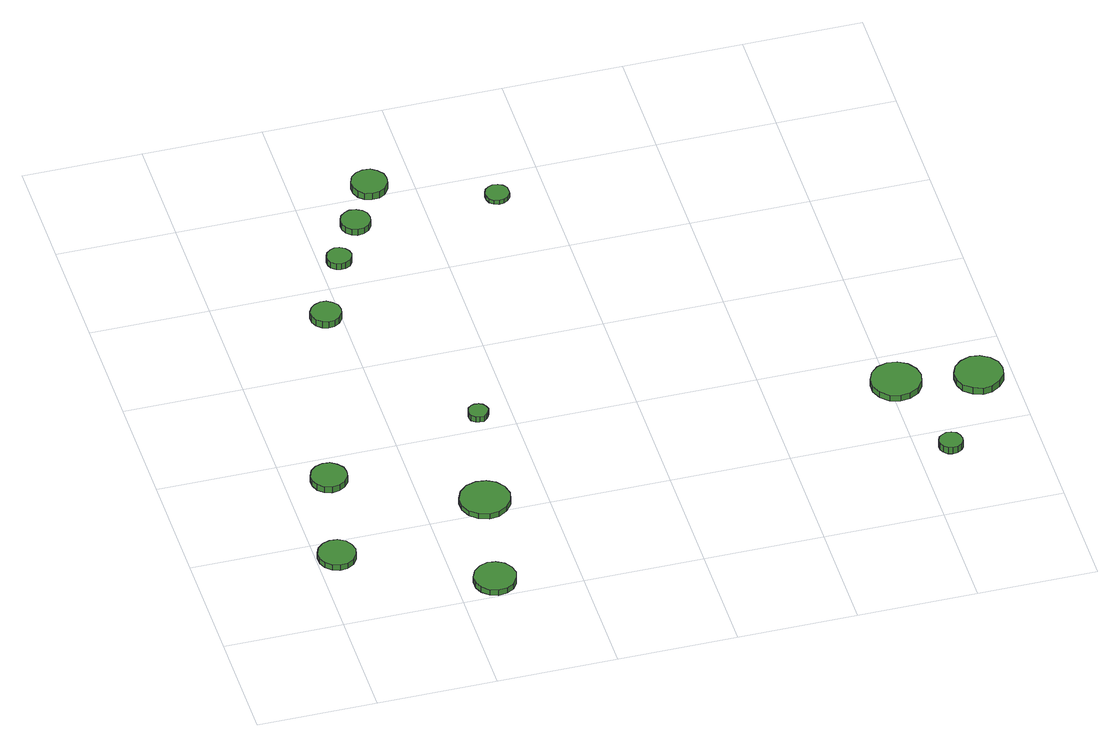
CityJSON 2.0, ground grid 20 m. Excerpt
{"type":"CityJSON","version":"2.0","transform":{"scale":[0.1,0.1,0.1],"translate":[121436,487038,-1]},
"CityObjects":{
"tree1":{"type":"SolitaryVegetationObject","attributes":{"function":"something"},"geometry":[{"type":"MultiSurface","lod":"1","boundaries":[[[0,1,2,3,4,5,6,7,8,9,10,11,12,13,14]],[[15,16,17,18,19,20,21,22,23,24,25,26,27,28,29]],[[0,29,28,1]],[[1,28,27,2]],[[2,27,26,3]],[[3,26,25,4]],[[4,25,24,5]],[[5,24,23,6]],[[6,23,22,7]],[[7,22,21,8]],[[8,21,20,9]],[[9,20,19,10]],[[10,19,18,11]],[[11,18,17,12]],[[12,17,16,13]],[[13,16,15,14]],[[14,15,29,0]]]}]},
"tree2":{"type":"SolitaryVegetationObject","attributes":{"function":"something"},"geometry":[{"type":"MultiSurface","lod":"1","boundaries":[[[30,31,32,33,34,35,36,37,38,39,40,41,42,43,44]],[[45,46,47,48,49,50,51,52,53,54,55,56,57,58,59]],[[30,59,58,31]],[[31,58,57,32]],[[32,57,56,33]],[[33,56,55,34]],[[34,55,54,35]],[[35,54,53,36]],[[36,53,52,37]],[[37,52,51,38]],[[38,51,50,39]],[[39,50,49,40]],[[40,49,48,41]],[[41,48,47,42]],[[42,47,46,43]],[[43,46,45,44]],[[44,45,59,30]]]}]},
"tree3":{"type":"SolitaryVegetationObject","attributes":{"function":"something"},"geometry":[{"type":"MultiSurface","lod":"1","boundaries":[[[60,61,62,63,64,65,66,67,68,69,70,71,72,73,74]],[[75,76,77,78,79,80,81,82,83,84,85,86,87,88,89]],[[60,89,88,61]],[[61,88,87,62]],[[62,87,86,63]],[[63,86,85,64]],[[64,85,84,65]],[[65,84,83,66]],[[66,83,82,67]],[[67,82,81,68]],[[68,81,80,69]],[[69,80,79,70]],[[70,79,78,71]],[[71,78,77,72]],[[72,77,76,73]],[[73,76,75,74]],[[74,75,89,60]]]}]},
"tree4":{"type":"SolitaryVegetationObject","attributes":{"function":"something"},"geometry":[{"type":"MultiSurface","lod":"1","boundaries":[[[90,91,92,93,94,95,96,97,98,99,100,101,102,103,104]],[[105,106,107,108,109,110,111,112,113,114,115,116,117,118,119]],[[90,119,118,91]],[[91,118,117,92]],[[92,117,116,93]],[[93,116,115,94]],[[94,115,114,95]],[[95,114,113,96]],[[96,113,112,97]],[[97,112,111,98]],[[98,111,110,99]],[[99,110,109,100]],[[100,109,108,101]],[[101,108,107,102]],[[102,107,106,103]],[[103,106,105,104]],[[104,105,119,90]]]}]},
"tree5":{"type":"SolitaryVegetationObject","attributes":{"function":"something"},"geometry":[{"type":"MultiSurface","lod":"1","boundaries":[[[120,121,122,123,124,125,126,127,128,129,130,131,132,133,134]],[[135,136,137,138,139,140,141,142,143,144,145,146,147,148,149]],[[120,149,148,121]],[[121,148,147,122]],[[122,147,146,123]],[[123,146,145,124]],[[124,145,144,125]],[[125,144,143,126]],[[126,143,142,127]],[[127,142,141,128]],[[128,141,140,129]],[[129,140,139,130]],[[130,139,138,131]],[[131,138,137,132]],[[132,137,136,133]],[[133,136,135,134]],[[134,135,149,120]]]}]},
"tree6":{"type":"SolitaryVegetationObject","attributes":{"function":"something"},"geometry":[{"type":"MultiSurface","lod":"1","boundaries":[[[150,151,152,153,154,155,156,157,158,159,160,161,162,163,164]],[[165,166,167,168,169,170,171,172,173,174,175,176,177,178,179]],[[150,179,178,151]],[[151,178,177,152]],[[152,177,176,153]],[[153,176,175,154]],[[154,175,174,155]],[[155,174,173,156]],[[156,173,172,157]],[[157,172,171,158]],[[158,171,170,159]],[[159,170,169,160]],[[160,169,168,161]],[[161,168,167,162]],[[162,167,166,163]],[[163,166,165,164]],[[164,165,179,150]]]}]},
"tree7":{"type":"SolitaryVegetationObject","attributes":{"function":"something"},"geometry":[{"type":"MultiSurface","lod":"1","boundaries":[[[180,181,182,183,184,185,186,187,188,189,190,191,192,193,194]],[[195,196,197,198,199,200,201,202,203,204,205,206,207,208,209]],[[180,209,208,181]],[[181,208,207,182]],[[182,207,206,183]],[[183,206,205,184]],[[184,205,204,185]],[[185,204,203,186]],[[186,203,202,187]],[[187,202,201,188]],[[188,201,200,189]],[[189,200,199,190]],[[190,199,198,191]],[[191,198,197,192]],[[192,197,196,193]],[[193,196,195,194]],[[194,195,209,180]]]}]},
"tree8":{"type":"SolitaryVegetationObject","attributes":{"function":"something"},"geometry":[{"type":"MultiSurface","lod":"1","boundaries":[[[210,211,212,213,214,215,216,217,218,219,220,221,222,223,224]],[[225,226,227,228,229,230,231,232,233,234,235,236,237,238,239]],[[210,239,238,211]],[[211,238,237,212]],[[212,237,236,213]],[[213,236,235,214]],[[214,235,234,215]],[[215,234,233,216]],[[216,233,232,217]],[[217,232,231,218]],[[218,231,230,219]],[[219,230,229,220]],[[220,229,228,221]],[[221,228,227,222]],[[222,227,226,223]],[[223,226,225,224]],[[224,225,239,210]]]}]},
"tree9":{"type":"SolitaryVegetationObject","attributes":{"function":"something"},"geometry":[{"type":"MultiSurface","lod":"1","boundaries":[[[240,241,242,243,244,245,246,247,248,249,250,251,252,253,254]],[[255,256,257,258,259,260,261,262,263,264,265,266,267,268,269]],[[240,269,268,241]],[[241,268,267,242]],[[242,267,266,243]],[[243,266,265,244]],[[244,265,264,245]],[[245,264,263,246]],[[246,263,262,247]],[[247,262,261,248]],[[248,261,260,249]],[[249,260,259,250]],[[250,259,258,251]],[[251,258,257,252]],[[252,257,256,253]],[[253,256,255,254]],[[254,255,269,240]]]}]},
"tree10":{"type":"SolitaryVegetationObject","attributes":{"function":"something"},"geometry":[{"type":"MultiSurface","lod":"1","boundaries":[[[270,271,272,273,274,275,276,277,278,279,280,281,282,283,284]],[[285,286,287,288,289,290,291,292,293,294,295,296,297,298,299]],[[270,299,298,271]],[[271,298,297,272]],[[272,297,296,273]],[[273,296,295,274]],[[274,295,294,275]],[[275,294,293,276]],[[276,293,292,277]],[[277,292,291,278]],[[278,291,290,279]],[[279,290,289,280]],[[280,289,288,281]],[[281,288,287,282]],[[282,287,286,283]],[[283,286,285,284]],[[284,285,299,270]]]}]},
"tree11":{"type":"SolitaryVegetationObject","attributes":{"function":"something"},"geometry":[{"type":"MultiSurface","lod":"1","boundaries":[[[300,301,302,303,304,305,306,307,308,309,310,311,312,313,314]],[[315,316,317,318,319,320,321,322,323,324,325,326,327,328,329]],[[300,329,328,301]],[[301,328,327,302]],[[302,327,326,303]],[[303,326,325,304]],[[304,325,324,305]],[[305,324,323,306]],[[306,323,322,307]],[[307,322,321,308]],[[308,321,320,309]],[[309,320,319,310]],[[310,319,318,311]],[[311,318,317,312]],[[312,317,316,313]],[[313,316,315,314]],[[314,315,329,300]]]}]},
"tree12":{"type":"SolitaryVegetationObject","attributes":{"function":"something"},"geometry":[{"type":"MultiSurface","lod":"1","boundaries":[[[330,331,332,333,334,335,336,337,338,339,340,341,342,343,344]],[[345,346,347,348,349,350,351,352,353,354,355,356,357,358,359]],[[330,359,358,331]],[[331,358,357,332]],[[332,357,356,333]],[[333,356,355,334]],[[334,355,354,335]],[[335,354,353,336]],[[336,353,352,337]],[[337,352,351,338]],[[338,351,350,339]],[[339,350,349,340]],[[340,349,348,341]],[[341,348,347,342]],[[342,347,346,343]],[[343,346,345,344]],[[344,345,359,330]]]}]},
"tree13":{"type":"SolitaryVegetationObject","attributes":{"function":"something"},"geometry":[{"type":"MultiSurface","lod":"1","boundaries":[[[360,361,362,363,364,365,366,367,368,369,370,371,372,373,374]],[[375,376,377,378,379,380,381,382,383,384,385,386,387,388,389]],[[360,389,388,361]],[[361,388,387,362]],[[362,387,386,363]],[[363,386,385,364]],[[364,385,384,365]],[[365,384,383,366]],[[366,383,382,367]],[[367,382,381,368]],[[368,381,380,369]],[[369,380,379,370]],[[370,379,378,371]],[[371,378,377,372]],[[372,377,376,373]],[[373,376,375,374]],[[374,375,389,360]]]}]}
},
"vertices":[
[65,162,17],[62,174,17],[55,185,17],[43,192,17],[30,193,17],[18,189,17],[8,180,17],[3,168,17],[3,155,17],[8,143,17],[18,134,17],[30,130,17],[43,131,17],[55,138,17],[62,149,17],[62,149,6],[55,138,6],[43,131,6],[30,130,6],[18,134,6],[8,143,6],[3,155,6],[3,168,6],[8,180,6],[18,189,6],[30,193,6],[43,192,6],[55,185,6],[62,174,6],[65,162,6],
[102,347,18],[100,359,18],[92,369,18],[82,376,18],[69,377,18],[57,373,18],[48,365,18],[43,353,18],[43,341,18],[48,329,18],[57,321,18],[69,317,18],[82,319,18],[92,325,18],[100,335,18],[100,335,6],[92,325,6],[82,319,6],[69,317,6],[57,321,6],[48,329,6],[43,341,6],[43,353,6],[48,365,6],[57,373,6],[69,377,6],[82,376,6],[92,369,6],[100,359,6],[102,347,6],
[298,38,17],[294,52,17],[286,64,17],[273,71,17],[259,73,17],[245,68,17],[234,58,17],[228,45,17],[228,30,17],[234,17,17],[245,7,17],[259,2,17],[273,4,17],[286,11,17],[294,23,17],[294,23,6],[286,11,6],[273,4,6],[259,2,6],[245,7,6],[234,17,6],[228,30,6],[228,45,6],[234,58,6],[245,68,6],[259,73,6],[273,71,6],[286,64,6],[294,52,6],[298,38,6],
[341,229,16],[337,246,16],[327,260,16],[312,268,16],[295,270,16],[278,265,16],[265,253,16],[258,237,16],[258,220,16],[265,204,16],[278,193,16],[295,187,16],[312,189,16],[327,198,16],[337,212,16],[337,212,6],[327,198,6],[312,189,6],[295,187,6],[278,193,6],[265,204,6],[258,220,6],[258,237,6],[265,253,6],[278,265,6],[295,270,6],[312,268,6],[327,260,6],[337,246,6],[341,229,6],
[200,730,22],[198,741,22],[191,749,22],[182,755,22],[172,756,22],[162,752,22],[154,745,22],[149,736,22],[149,725,22],[154,715,22],[162,708,22],[172,705,22],[182,706,22],[191,711,22],[198,720,22],[198,720,9],[191,711,9],[182,706,9],[172,705,9],[162,708,9],[154,715,9],[149,725,9],[149,736,9],[154,745,9],[162,752,9],[172,756,9],[182,755,9],[191,749,9],[198,741,9],[200,730,9],
[363,436,17],[361,443,17],[357,449,17],[351,452,17],[344,453,17],[338,451,17],[332,446,17],[330,440,17],[330,433,17],[332,427,17],[338,422,17],[344,420,17],[351,420,17],[357,424,17],[361,430,17],[361,430,6],[357,424,6],[351,420,6],[344,420,6],[338,422,6],[332,427,6],[330,433,6],[330,440,6],[332,446,6],[338,451,6],[344,453,6],[351,452,6],[357,449,6],[361,443,6],[363,436,6],
[254,861,18],[252,869,18],[247,876,18],[239,881,18],[231,882,18],[223,879,18],[216,873,18],[213,865,18],[213,857,18],[216,849,18],[223,843,18],[231,841,18],[239,842,18],[247,846,18],[252,853,18],[252,853,6],[247,846,6],[239,842,6],[231,841,6],[223,843,6],[216,849,6],[213,857,6],[213,865,6],[216,873,6],[223,879,6],[231,882,6],[239,881,6],[247,876,6],[252,869,6],[254,861,6],
[307,940,18],[305,950,18],[299,958,18],[290,963,18],[279,965,18],[270,961,18],[262,954,18],[258,945,18],[258,935,18],[262,925,18],[270,918,18],[279,915,18],[290,916,18],[299,921,18],[305,930,18],[305,930,6],[299,921,6],[290,916,6],[279,915,6],[270,918,6],[262,925,6],[258,935,6],[258,945,6],[262,954,6],[270,961,6],[279,965,6],[290,963,6],[299,958,6],[305,950,6],[307,940,6],
[358,1023,19],[356,1035,19],[348,1045,19],[338,1052,19],[325,1053,19],[313,1049,19],[304,1041,19],[299,1029,19],[299,1017,19],[304,1005,19],[313,997,19],[325,993,19],[338,994,19],[348,1000,19],[356,1011,19],[356,1011,6],[348,1000,6],[338,994,6],[325,993,6],[313,997,6],[304,1005,6],[299,1017,6],[299,1029,6],[304,1041,6],[313,1049,6],[325,1053,6],[338,1052,6],[348,1045,6],[356,1035,6],[358,1023,6],
[540,947,14],[539,955,14],[534,962,14],[527,966,14],[518,967,14],[510,964,14],[504,959,14],[501,951,14],[501,943,14],[504,935,14],[510,930,14],[518,927,14],[527,928,14],[534,932,14],[539,939,14],[539,939,6],[534,932,6],[527,928,6],[518,927,6],[510,930,6],[504,935,6],[501,943,6],[501,951,6],[504,959,6],[510,964,6],[518,967,6],[527,966,6],[534,962,6],[539,955,6],[540,947,6],
[1074,152,26],[1072,160,26],[1068,167,26],[1060,171,26],[1052,172,26],[1045,169,26],[1038,164,26],[1035,156,26],[1035,148,26],[1038,141,26],[1045,135,26],[1052,133,26],[1060,134,26],[1068,138,26],[1072,144,26],[1072,144,13],[1068,138,13],[1060,134,13],[1052,133,13],[1045,135,13],[1038,141,13],[1035,148,13],[1035,156,13],[1038,164,13],[1045,169,13],[1052,172,13],[1060,171,13],[1068,167,13],[1072,160,13],[1074,152,13],
[1054,328,19],[1050,345,19],[1040,359,19],[1025,368,19],[1008,370,19],[991,365,19],[978,353,19],[971,337,19],[971,320,19],[978,304,19],[991,292,19],[1008,287,19],[1025,289,19],[1040,297,19],[1050,311,19],[1050,311,7],[1040,297,7],[1025,289,7],[1008,287,7],[991,292,7],[978,304,7],[971,320,7],[971,337,7],[978,353,7],[991,365,7],[1008,370,7],[1025,368,7],[1040,359,7],[1050,345,7],[1054,328,7],
[1184,308,20],[1181,324,20],[1171,337,20],[1156,346,20],[1140,348,20],[1124,342,20],[1111,331,20],[1105,316,20],[1105,299,20],[1111,284,20],[1124,273,20],[1140,267,20],[1156,269,20],[1171,278,20],[1181,291,20],[1181,291,7],[1171,278,7],[1156,269,7],[1140,267,7],[1124,273,7],[1111,284,7],[1105,299,7],[1105,316,7],[1111,331,7],[1124,342,7],[1140,348,7],[1156,346,7],[1171,337,7],[1181,324,7],[1184,308,7]
]}
